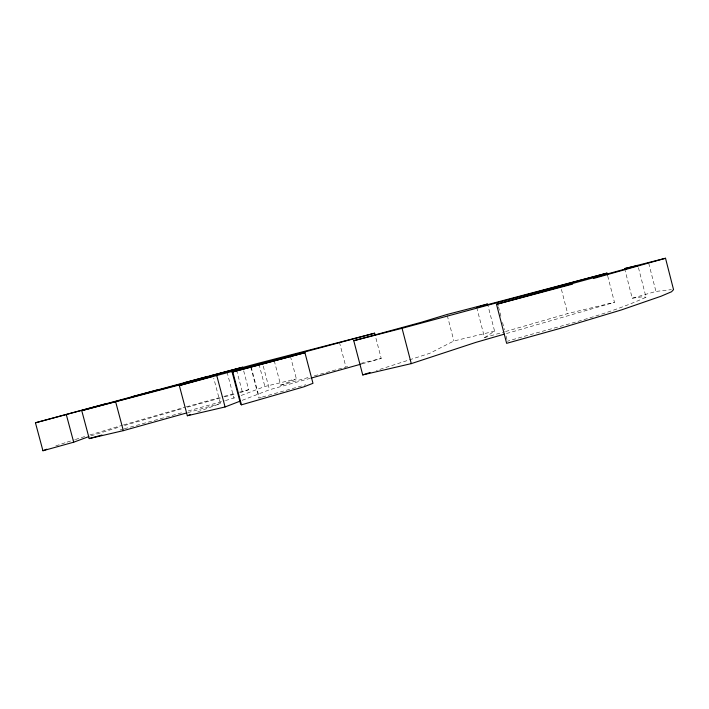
<?xml version="1.0" encoding="UTF-8"?>
<svg xmlns="http://www.w3.org/2000/svg" width="709" height="709" viewBox="0 0 709 709"><rect width="100%" height="100%" fill="white"/><g stroke="black" fill="none" stroke-linecap="round" stroke-linejoin="round"><path stroke-width="0.53" stroke-dasharray="3.54 2.66" d="M476.732 307.502L484.539 337.59L494.598 331.174L487.819 305.047M638.454 267.692L646.041 297.248C601.852 317.171 553.729 327.328 507.405 341.242M494.598 331.174L453.902 340.976L429.796 353.286L376.346 370.523M259.786 398.015L261.346 397.359M274.25 360.739L280.711 385.244L296.38 378.898L290.371 356.086M242.239 400.31L269.491 389.746L309.93 378.429M225.444 400.576L237.045 397.022M241.175 395.462L264.874 386.485L296.38 378.898M240.289 392.626L248.655 389.702L242.983 368.201M197.687 411.92L220.437 403.492L213.728 378.163M55.807 445.899L66.105 442.425M90.894 435.893L120.406 426.694M262.374 397.022L305.801 384.783M67.133 442.097L74.348 439.828M75.376 439.5L84.646 436.584M89.901 434.98L122.489 425.232M124.5 425.471L183.197 408.366M123.534 424.93L185.217 407.134M484.539 337.59L504.533 331.812M505.579 331.511L567.661 313.582L614.473 302.309L607.773 276.253M506.474 333.531L614.473 302.309M624.638 268.596L632.242 298.232L655.94 291.434L671.37 289.627M187.362 407.179L220.472 397.988M186.281 406.833L223.131 396.623M280.711 385.244L310.161 376.993M314.371 375.814L349.138 366.198M362.069 363.832L381.229 358.47L375.167 335.304M120.078 429.973L123.277 429.087M124.341 428.785L182.878 412.452M188.195 410.963L224.381 400.869M187.717 412.647L220.437 403.492M224.15 396.34L235.335 393.3M224.647 396.863L236.124 393.752M239.429 392.192L248.655 389.702M360.899 363.363L381.229 358.47M632.242 298.232L642.753 296.743L646.041 297.248M263.278 366.19L269.491 389.746M258.998 364.222L264.874 386.485M251.181 367.023L259.237 397.527M250.747 367.067L258.998 398.334M236.558 370.045L242.381 392.059M227.057 372.101L233.961 398.192M339.451 342.287L345.921 366.97M497.674 303.709L498.214 305.792M498.489 306.837L500.917 316.223M502.539 322.471L504.427 329.774M506.049 336.031L507.13 340.196M447.282 315.54L453.902 340.976M561.422 289.387L567.661 313.582M648.726 263.287L655.94 291.434"/><path stroke-width="1.06" d="M496.522 304.338L637.914 265.574L624.638 268.596L665.521 258.262L673.55 289.644L671.529 291.762L661.107 296.211L621.199 310.001L559.277 328.63L506.634 343.333L496.522 304.338L572.58 284.114M207.994 376.346L35.45 422.794L42.939 450.738L73.692 442.203L88.838 436.584M42.939 450.738L46.829 449.205M186.662 412.939L123.339 430.647L89.219 438.587L81.748 410.653L213.17 376.054L179.333 385.563L187.344 415.749L225.072 406.966L240.218 401.099M665.521 258.262L593.415 278.513M187.344 415.749L190.446 414.597M304.932 352.701L232.144 372.101L240.581 404.024L241.468 404.83L304.019 386.786L312.979 383.303L304.932 352.701L232.144 372.101M607.507 275.216L606.966 273.125L476.732 307.502L487.544 304.001L447.007 314.486L421.687 322.178L353.764 340.71L362.724 374.919L411.282 363.62L475.766 342.412L504.356 334.143M362.724 374.919L370.063 372.553M35.45 422.794L106.474 403.554M179.333 385.563L374.618 333.203L375.167 335.304M310.994 378.127L361.005 364.134M89.219 438.587L101.99 435.025M353.764 340.71L402.056 328.294L606.966 273.125M131.289 396.889L158.107 389.711M184.234 382.754L242.708 367.182L210.148 375.885M81.748 410.653L258.714 363.168L374.618 333.203M115.682 401.923L123.339 430.647M66.309 414.623L73.692 442.203M216.857 375.912L225.072 406.966M232.818 372.101L241.468 404.83M402.056 328.294L411.282 363.62"/></g></svg>
